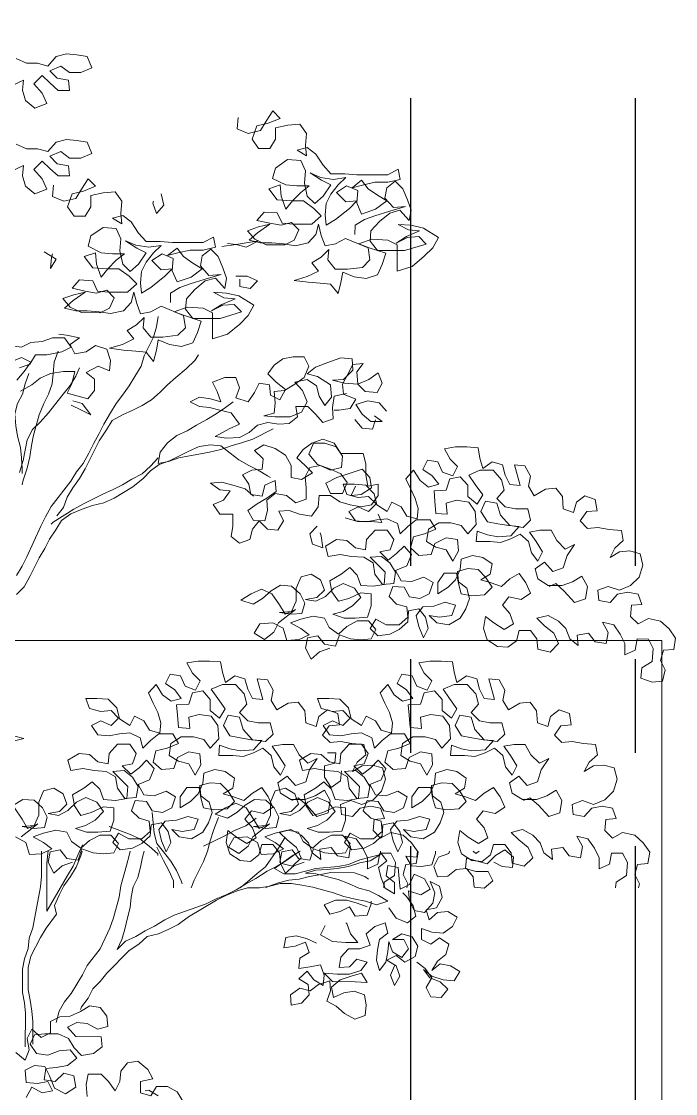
# Model space of a CAD drawing. Header units: metres. Extents: x -58 to 722, y -1100 to 345.
# Drawn here: x 24.459 to 25.333, y 119.933 to 121.366 of the extents above; entities that cross this region are included whole.
import ezdxf

# ---------------------------------------------------------------- set-up
doc = ezdxf.new("R2010")
doc.units = ezdxf.units.M
doc.header["$MEASUREMENT"] = 0
doc.linetypes.add('CENTER2', pattern=[1.125, 0.75, -0.125, 0.125, -0.125])
doc.linetypes.add('CENTERX2', pattern=[4, 2.5, -0.5, 0.5, -0.5])
doc.layers.add('FSR_ARQ_006ARBOLES', color=74, linetype='Continuous', lineweight=0)
doc.layers.add('FSR_ARQ_013VENTANAS', color=4, linetype='Continuous', lineweight=5)
doc.layers.add('FSR_ARQ_016EJES', color=135, linetype='CENTER2')

msp = doc.modelspace()

# ---------------------------------------------------------------- linework, layer by layer
at = {"layer": 'FSR_ARQ_006ARBOLES'}
for points in [[(24.4521, 121.3168), (24.4659, 121.3106), (24.4809, 121.3106), (24.4947, 121.3068), (24.5059, 121.3193), (24.5197, 121.323), (24.5335, 121.3218), (24.5472, 121.3193), (24.5535, 121.3042), (24.5385, 121.298), (24.5234, 121.298), (24.5122, 121.3068), (24.4972, 121.3005), (24.5072, 121.2905), (24.5222, 121.288), (24.5234, 121.2742), (24.5084, 121.2742), (24.4971, 121.2843), (24.4871, 121.2943), (24.4759, 121.283), (24.4871, 121.2705), (24.4934, 121.2567), (24.4771, 121.2505), (24.4646, 121.2605), (24.4609, 121.2743), (24.4621, 121.288), (24.4358, 121.2756)], [(24.7488, 121.238), (24.7475, 121.223), (24.7625, 121.2167), (24.7788, 121.2204), (24.7863, 121.2329), (24.7951, 121.2467), (24.8051, 121.2367), (24.7888, 121.2304), (24.7738, 121.2267), (24.7675, 121.2092), (24.7763, 121.1967), (24.7913, 121.1967), (24.7988, 121.2092), (24.7988, 121.2242), (24.8151, 121.2279), (24.8314, 121.2291), (24.8401, 121.2166), (24.8388, 121.2004), (24.8401, 121.1866), (24.8276, 121.1941), (24.8413, 121.1979), (24.8526, 121.1891), (24.8626, 121.1741), (24.8726, 121.1628), (24.8914, 121.1628), (24.9076, 121.1615), (24.9489, 121.1615), (24.9627, 121.169), (24.9652, 121.1552), (24.9489, 121.1515), (24.9314, 121.1515), (24.9151, 121.1477), (24.9014, 121.144), (24.9139, 121.154), (24.9226, 121.1427), (24.9351, 121.134), (24.9476, 121.1264), (24.9326, 121.1152), (24.9138, 121.1089), (24.9076, 121.124), (24.9089, 121.1402), (24.8938, 121.1465), (24.8801, 121.1378), (24.8926, 121.1252), (24.9076, 121.1265), (24.8976, 121.1165), (24.8788, 121.1015), (24.8663, 121.094), (24.865, 121.1077), (24.8663, 121.1228), (24.8726, 121.1353), (24.8826, 121.1478), (24.8926, 121.1578), (24.8763, 121.1553), (24.8588, 121.1578), (24.8451, 121.1641), (24.8601, 121.154), (24.8726, 121.1478), (24.8626, 121.1328), (24.8513, 121.1228), (24.8413, 121.1328), (24.8375, 121.1503), (24.8388, 121.1666), (24.8326, 121.1803), (24.815, 121.1816), (24.7988, 121.1704), (24.795, 121.1566), (24.8125, 121.1478), (24.8275, 121.1466), (24.8438, 121.1466), (24.8325, 121.1378), (24.8213, 121.1266), (24.8125, 121.1153), (24.8062, 121.1328), (24.805, 121.1478), (24.79, 121.1428), (24.8012, 121.1278), (24.82, 121.1266), (24.8363, 121.1265), (24.85, 121.1165), (24.86, 121.1065), (24.8475, 121.0952), (24.8225, 121.0953), (24.8075, 121.0965), (24.8012, 121.1103), (24.7837, 121.1116), (24.7737, 121.1003), (24.7912, 121.0965), (24.8062, 121.094), (24.82, 121.0978), (24.83, 121.0878), (24.8237, 121.074), (24.8112, 121.0677), (24.7862, 121.0678), (24.7712, 121.0753), (24.7612, 121.0866), (24.7762, 121.0916), (24.7912, 121.0953), (24.7749, 121.084), (24.7636, 121.074), (24.7787, 121.0703), (24.7937, 121.0703), (24.8099, 121.069), (24.825, 121.0665), (24.8425, 121.0702), (24.8525, 121.0815), (24.8563, 121.0952), (24.86, 121.0802), (24.865, 121.0664), (24.8788, 121.0689), (24.8925, 121.0764), (24.9226, 121.0639), (24.925, 121.0476), (24.915, 121.0376), (24.895, 121.0351), (24.8787, 121.0352), (24.8687, 121.0477), (24.87, 121.0614), (24.86, 121.0514), (24.8475, 121.0439), (24.8562, 121.0327), (24.8412, 121.0252), (24.8237, 121.0202), (24.8424, 121.0177), (24.8587, 121.0164), (24.8725, 121.0151), (24.8825, 121.0026), (24.8862, 121.0176), (24.8887, 121.0314), (24.9037, 121.0251), (24.92, 121.0226), (24.935, 121.0276), (24.9413, 121.0414), (24.9463, 121.0564), (24.9238, 121.0639), (24.91, 121.0689), (24.9276, 121.0751), (24.9488, 121.0739), (24.9613, 121.0676), (24.9613, 121.0326), (24.9813, 121.0388), (24.9976, 121.0526), (25.0089, 121.0638), (25.0164, 121.0776), (24.9964, 121.0901), (24.9801, 121.0939), (24.9626, 121.0951), (24.9764, 121.0876), (24.9914, 121.0864), (24.9739, 121.0789), (24.9601, 121.0701), (24.9751, 121.0776), (24.9901, 121.0788), (25.0001, 121.0688), (24.9713, 121.0601), (24.9351, 121.0601), (24.9251, 121.0726), (24.9263, 121.0864), (24.9376, 121.0989), (24.9514, 121.1102), (24.9651, 121.1139), (24.9776, 121.1001), (24.9802, 121.1139), (24.9752, 121.1277), (24.9689, 121.1427), (24.9589, 121.1527), (24.9477, 121.144), (24.9451, 121.1302), (24.9564, 121.1177), (24.9727, 121.1189), (24.9514, 121.1127), (24.9313, 121.1064), (24.9176, 121.1014), (24.9051, 121.0939), (24.905, 121.0814)], [(24.4521, 121.2024), (24.4659, 121.1961), (24.4809, 121.1961), (24.4947, 121.1923), (24.5059, 121.2048), (24.5197, 121.2086), (24.5335, 121.2073), (24.5472, 121.2048), (24.5535, 121.1898), (24.5385, 121.1835), (24.5234, 121.1835), (24.5122, 121.1923), (24.4972, 121.1861), (24.5072, 121.176), (24.5222, 121.1735), (24.5234, 121.1598), (24.5084, 121.1598), (24.4971, 121.1698), (24.4871, 121.1798), (24.4759, 121.1686), (24.4871, 121.156), (24.4934, 121.1423), (24.4771, 121.136), (24.4646, 121.146), (24.4609, 121.1598), (24.4621, 121.1736), (24.4358, 121.1611)], [(24.5021, 121.1473), (24.5009, 121.1322), (24.5159, 121.126), (24.5321, 121.1297), (24.5397, 121.1422), (24.5484, 121.156), (24.5584, 121.146), (24.5422, 121.1397), (24.5271, 121.136), (24.5209, 121.1185), (24.5296, 121.1059), (24.5446, 121.1059), (24.5522, 121.1184), (24.5522, 121.1335), (24.5684, 121.1372), (24.5847, 121.1384), (24.5935, 121.1259), (24.5922, 121.1096), (24.5934, 121.0959), (24.5809, 121.1034), (24.5947, 121.1071), (24.6059, 121.0984), (24.6159, 121.0833), (24.6259, 121.0721), (24.6447, 121.0721), (24.661, 121.0708), (24.7023, 121.0708), (24.716, 121.0782), (24.7185, 121.0645), (24.7023, 121.0607), (24.6847, 121.0608), (24.6685, 121.057), (24.6547, 121.0533), (24.6672, 121.0633), (24.676, 121.052), (24.6885, 121.0432), (24.701, 121.0357), (24.686, 121.0245), (24.6672, 121.0182), (24.6609, 121.0332), (24.6622, 121.0495), (24.6472, 121.0558), (24.6334, 121.047), (24.6459, 121.0345), (24.6609, 121.0358), (24.6509, 121.0258), (24.6321, 121.0108), (24.6196, 121.0033), (24.6184, 121.017), (24.6197, 121.032), (24.6259, 121.0445), (24.6359, 121.057), (24.646, 121.067), (24.6297, 121.0646), (24.6122, 121.0671), (24.5984, 121.0733), (24.6134, 121.0633), (24.6259, 121.0571), (24.6159, 121.0421), (24.6046, 121.0321), (24.5946, 121.0421), (24.5909, 121.0596), (24.5922, 121.0759), (24.5859, 121.0896), (24.5684, 121.0909), (24.5521, 121.0796), (24.5484, 121.0659), (24.5659, 121.0571), (24.5809, 121.0558), (24.5971, 121.0558), (24.5859, 121.0471), (24.5746, 121.0358), (24.5658, 121.0246), (24.5596, 121.0421), (24.5584, 121.0571), (24.5433, 121.0521), (24.5546, 121.0371), (24.5734, 121.0358), (24.5896, 121.0358), (24.6034, 121.0258), (24.6134, 121.0158), (24.6009, 121.0045), (24.5758, 121.0045), (24.5608, 121.0058), (24.5546, 121.0196), (24.5371, 121.0209), (24.527, 121.0096), (24.5445, 121.0058), (24.5596, 121.0033), (24.5733, 121.0071), (24.5833, 120.997), (24.5771, 120.9833), (24.5645, 120.977), (24.5395, 120.9771), (24.5245, 120.9846), (24.5145, 120.9958), (24.5295, 121.0008), (24.5445, 121.0046), (24.5283, 120.9933), (24.517, 120.9833), (24.532, 120.9796), (24.547, 120.9795), (24.5633, 120.9783), (24.5783, 120.9758), (24.5958, 120.9795), (24.6058, 120.9908), (24.6096, 121.0045), (24.6134, 120.9895), (24.6183, 120.9757), (24.6321, 120.9782), (24.6459, 120.9857), (24.6759, 120.9732), (24.6784, 120.9569), (24.6684, 120.9469), (24.6484, 120.9444), (24.6321, 120.9444), (24.6221, 120.957), (24.6233, 120.9707), (24.6133, 120.9607), (24.6008, 120.9532), (24.6096, 120.942), (24.5945, 120.9345), (24.577, 120.9295), (24.5958, 120.9269), (24.612, 120.9257), (24.6258, 120.9244), (24.6358, 120.9119), (24.6396, 120.9269), (24.6421, 120.9407), (24.6571, 120.9344), (24.6734, 120.9319), (24.6884, 120.9369), (24.6947, 120.9506), (24.6997, 120.9656), (24.6772, 120.9732), (24.6634, 120.9782), (24.6809, 120.9844), (24.7022, 120.9832), (24.7147, 120.9769), (24.7147, 120.9419), (24.7347, 120.9481), (24.751, 120.9618), (24.7622, 120.9731), (24.7698, 120.9869), (24.7498, 120.9994), (24.7335, 121.0032), (24.716, 121.0044), (24.7297, 120.9969), (24.7447, 120.9956), (24.7272, 120.9881), (24.7135, 120.9794), (24.7285, 120.9869), (24.7435, 120.9881), (24.7535, 120.9781), (24.7247, 120.9694), (24.6884, 120.9694), (24.6784, 120.9819), (24.6797, 120.9957), (24.691, 121.0082), (24.7047, 121.0194), (24.7185, 121.0232), (24.731, 121.0094), (24.7335, 121.0232), (24.7285, 121.0369), (24.7223, 121.052), (24.7123, 121.062), (24.701, 121.0532), (24.6985, 121.0395), (24.7097, 121.0269), (24.726, 121.0282), (24.7047, 121.0219), (24.6847, 121.0157), (24.6709, 121.0107), (24.6584, 121.0032), (24.6584, 120.9907)], [(24.646, 121.1359), (24.6498, 121.1209), (24.6397, 121.1096), (24.6348, 121.1234), (24.636, 121.1259)], [(24.7273, 121.0657), (24.7461, 121.0682), (24.7761, 121.0732), (24.7598, 121.0644), (24.7461, 121.0682), (24.7348, 121.0695)], [(24.4895, 121.0584), (24.5058, 121.0484), (24.4983, 121.0359), (24.4995, 121.0509), (24.5008, 121.0559)], [(24.746, 121.0257), (24.761, 121.0257), (24.7748, 121.0194), (24.7648, 121.0094), (24.751, 121.0119), (24.751, 121.0219)], [(24.4581, 120.872), (24.4731, 120.8808), (24.4844, 120.8895), (24.4981, 120.8958), (24.5157, 120.8982), (24.5307, 120.8982), (24.5269, 120.882), (24.5206, 120.8695), (24.5482, 120.8619), (24.5569, 120.8732), (24.557, 120.8882), (24.5457, 120.897), (24.562, 120.9057), (24.577, 120.8994), (24.5782, 120.9132), (24.5733, 120.9282), (24.5582, 120.9332), (24.5457, 120.9245), (24.5307, 120.922), (24.5245, 120.9345), (24.537, 120.9433), (24.5195, 120.947), (24.5095, 120.9483)], [(24.4444, 120.9333), (24.4594, 120.9308), (24.4719, 120.9371), (24.4869, 120.9383), (24.5007, 120.9433), (24.517, 120.9433), (24.5257, 120.9308), (24.5132, 120.9245), (24.4932, 120.9208), (24.4782, 120.9208), (24.4706, 120.9083), (24.4569, 120.9033)], [(24.4444, 120.9108), (24.4594, 120.9171), (24.4719, 120.9108), (24.4631, 120.8983), (24.4531, 120.887)], [(24.8935, 120.8691), (24.8773, 120.8654), (24.8748, 120.8504), (24.876, 120.8353), (24.8622, 120.8304), (24.8522, 120.8416), (24.8422, 120.8516), (24.826, 120.8517), (24.8284, 120.8379), (24.8172, 120.8291), (24.8034, 120.8279), (24.7884, 120.8304), (24.7746, 120.8267), (24.7634, 120.8167), (24.7508, 120.8104), (24.7333, 120.8092), (24.7183, 120.8117), (24.7371, 120.8217), (24.7509, 120.828), (24.7396, 120.843), (24.7246, 120.8467), (24.7108, 120.8505), (24.6971, 120.8518), (24.6846, 120.858), (24.6971, 120.8643), (24.7121, 120.8618), (24.7259, 120.858), (24.7209, 120.8718), (24.7146, 120.8843), (24.7309, 120.8905), (24.7459, 120.8905), (24.7509, 120.8768), (24.7459, 120.863), (24.7621, 120.858), (24.7709, 120.8705), (24.7772, 120.883), (24.7909, 120.8805), (24.7922, 120.8667), (24.8047, 120.8604), (24.8122, 120.8742), (24.7997, 120.8842), (24.7885, 120.8955), (24.7972, 120.9067), (24.8085, 120.9155), (24.8223, 120.918), (24.8373, 120.918), (24.8435, 120.9054), (24.8372, 120.8904), (24.8247, 120.8817), (24.811, 120.8729), (24.7972, 120.8717), (24.7984, 120.8567), (24.7972, 120.8429), (24.7834, 120.8392), (24.7984, 120.8379), (24.8184, 120.8379), (24.8335, 120.8441), (24.841, 120.8579), (24.8347, 120.8729), (24.8247, 120.8842), (24.841, 120.8879), (24.8535, 120.8792), (24.8572, 120.8654), (24.8647, 120.8529), (24.8735, 120.8641), (24.8723, 120.8804), (24.8548, 120.8917), (24.841, 120.8954), (24.8523, 120.9042), (24.8723, 120.9117), (24.8861, 120.9167), (24.9011, 120.9154), (24.9023, 120.9004), (24.8898, 120.8879), (24.8748, 120.8867), (24.891, 120.8829), (24.9086, 120.8816), (24.9236, 120.8879), (24.9361, 120.8966), (24.9411, 120.8828), (24.9348, 120.8703), (24.9186, 120.8716), (24.9086, 120.8816), (24.9073, 120.8979), (24.9161, 120.9091), (24.9023, 120.9079), (24.8948, 120.8941), (24.8885, 120.8816), (24.8898, 120.8679), (24.906, 120.8616), (24.8985, 120.8491), (24.8835, 120.8466), (24.8773, 120.8466)], [(24.5256, 120.8532), (24.5394, 120.8469), (24.5519, 120.8406), (24.5407, 120.8557), (24.5281, 120.8594)], [(24.9473, 120.8453), (24.9373, 120.8566), (24.9223, 120.8591), (24.906, 120.8541), (24.9148, 120.8416), (24.926, 120.8315), (24.9411, 120.8315), (24.9311, 120.839)], [(24.9048, 120.8341), (24.9148, 120.8228), (24.9285, 120.8215), (24.9323, 120.834)], [(24.7695, 120.7316), (24.7583, 120.7416), (24.742, 120.7466), (24.727, 120.7504), (24.712, 120.7492), (24.7245, 120.7404), (24.7383, 120.7391), (24.7295, 120.7266), (24.7157, 120.7204), (24.7245, 120.7079), (24.742, 120.7078), (24.742, 120.6916), (24.7395, 120.6778), (24.7507, 120.669), (24.7645, 120.674), (24.7682, 120.6878), (24.777, 120.699), (24.7883, 120.6878), (24.802, 120.6865), (24.8095, 120.699), (24.8033, 120.7115), (24.8171, 120.7128), (24.8308, 120.7078), (24.8471, 120.7052), (24.8559, 120.7177), (24.8571, 120.7328), (24.8721, 120.7327), (24.8846, 120.724), (24.8984, 120.7202), (24.9134, 120.7177), (24.9272, 120.7202), (24.936, 120.7327), (24.936, 120.7477), (24.9222, 120.7452), (24.9197, 120.7602), (24.9197, 120.7752), (24.916, 120.789), (24.886, 120.789), (24.8772, 120.8028), (24.8622, 120.8078), (24.8472, 120.8028), (24.8359, 120.7941), (24.8271, 120.7828), (24.8384, 120.7728), (24.8484, 120.7628), (24.8334, 120.7541), (24.8196, 120.7566), (24.8196, 120.7728), (24.8121, 120.7866), (24.7984, 120.7954), (24.7834, 120.8004), (24.7708, 120.7929), (24.7821, 120.7816), (24.7808, 120.7679), (24.7671, 120.7666), (24.7545, 120.7604), (24.7633, 120.7479), (24.7658, 120.7341), (24.7808, 120.7316), (24.7846, 120.7466), (24.7983, 120.7528), (24.7996, 120.7378), (24.787, 120.7291), (24.7745, 120.7216), (24.762, 120.7128), (24.7695, 120.6991), (24.7845, 120.699), (24.7883, 120.7128), (24.787, 120.7266), (24.7983, 120.7353), (24.8133, 120.7328), (24.8258, 120.7228), (24.8396, 120.7278), (24.8396, 120.7428), (24.8384, 120.7578), (24.8446, 120.7703), (24.8584, 120.7728), (24.8722, 120.7665), (24.8872, 120.7703), (24.8885, 120.7853), (24.8797, 120.7978), (24.8647, 120.8028), (24.8497, 120.8028), (24.8434, 120.7878), (24.8547, 120.7741), (24.8722, 120.7678), (24.8859, 120.7615), (24.8947, 120.7502), (24.8884, 120.7352), (24.8721, 120.7352), (24.8659, 120.749), (24.8809, 120.7565), (24.8984, 120.7627), (24.9147, 120.7677), (24.9247, 120.7565), (24.9272, 120.7427), (24.9134, 120.734), (24.8997, 120.7327), (24.9059, 120.7452)], [(24.8716, 120.5287), (24.8578, 120.5237), (24.8465, 120.5137), (24.839, 120.5287), (24.8415, 120.5425), (24.8553, 120.545), (24.8641, 120.5337), (24.8791, 120.5312), (24.8841, 120.5462), (24.8991, 120.5412), (24.9129, 120.5399), (24.9266, 120.5412), (24.9329, 120.5537), (24.9229, 120.565), (24.9079, 120.565), (24.8941, 120.5575), (24.8828, 120.5475), (24.8703, 120.5562), (24.8641, 120.5688), (24.8491, 120.5713), (24.8328, 120.5675), (24.819, 120.5626), (24.8328, 120.555), (24.844, 120.5463), (24.8303, 120.54), (24.814, 120.5388), (24.809, 120.5551), (24.7953, 120.5626), (24.7777, 120.5613), (24.7702, 120.5488), (24.784, 120.5401), (24.7965, 120.5501), (24.8028, 120.5626), (24.8253, 120.5801), (24.8115, 120.5738), (24.804, 120.5863), (24.794, 120.6014), (24.7803, 120.6076), (24.7665, 120.6014), (24.7527, 120.5926), (24.769, 120.5876), (24.7815, 120.5951), (24.7928, 120.6051), (24.8053, 120.6126), (24.8203, 120.6114), (24.8316, 120.6013), (24.8378, 120.5888), (24.8341, 120.5751), (24.8203, 120.5738), (24.804, 120.5763), (24.8203, 120.5776), (24.8266, 120.5913), (24.8266, 120.6088), (24.8329, 120.6239), (24.8466, 120.6276), (24.8591, 120.6201), (24.8641, 120.6063), (24.8541, 120.5963), (24.8391, 120.5938), (24.8528, 120.5913), (24.8654, 120.5975), (24.8766, 120.6088), (24.8892, 120.615), (24.9042, 120.6088), (24.9129, 120.5963), (24.9016, 120.585), (24.8891, 120.5775), (24.8754, 120.5738), (24.8904, 120.5687), (24.9054, 120.5687), (24.9216, 120.57), (24.9267, 120.585), (24.9267, 120.6012), (24.9129, 120.6025), (24.8966, 120.595), (24.8829, 120.5913), (24.8741, 120.6038), (24.8716, 120.6188), (24.8867, 120.6276), (24.8979, 120.6363), (24.9079, 120.6263), (24.9129, 120.6125), (24.9292, 120.6113), (24.9442, 120.6137), (24.9455, 120.63), (24.9255, 120.65), (24.9405, 120.6513), (24.9517, 120.6425), (24.9592, 120.63), (24.9567, 120.615), (24.9417, 120.6137), (24.9317, 120.6275), (24.9292, 120.6425), (24.9167, 120.6501), (24.9005, 120.6513), (24.8854, 120.6538), (24.8692, 120.6513), (24.8654, 120.6651), (24.8805, 120.6739), (24.8942, 120.6726), (24.9055, 120.6626), (24.9192, 120.6601), (24.9205, 120.6738), (24.9318, 120.6863), (24.948, 120.6863), (24.9568, 120.6738), (24.9518, 120.66), (24.938, 120.6575), (24.9492, 120.6463), (24.9605, 120.655), (24.9705, 120.665), (24.9805, 120.6537), (24.9743, 120.6387), (24.9592, 120.6325), (24.9667, 120.6187), (24.9805, 120.6175), (24.9968, 120.6237), (25.0093, 120.6162), (25.0043, 120.6012), (24.9917, 120.5949), (24.978, 120.5974), (24.9705, 120.61), (24.9555, 120.6112), (24.9505, 120.5975), (24.9605, 120.5874), (24.9742, 120.5837), (24.9755, 120.5699), (24.9642, 120.5599), (24.9467, 120.5599), (24.9329, 120.5675), (24.9254, 120.5549), (24.9354, 120.5449), (24.9517, 120.5474), (24.9642, 120.5537), (24.9755, 120.5637), (24.9767, 120.5787), (24.9905, 120.5812), (24.9992, 120.5699), (25.003, 120.5549), (24.9967, 120.5424), (24.9905, 120.5574), (24.9867, 120.5724), (24.9955, 120.5837), (25.0105, 120.5849), (25.0255, 120.5899), (25.0393, 120.5861), (25.0343, 120.5724), (25.018, 120.5699), (25.0042, 120.5724), (25.0142, 120.5624), (25.0305, 120.5599), (25.0455, 120.5686), (25.053, 120.5811), (25.0581, 120.5949), (25.0543, 120.6086), (25.0431, 120.6174), (25.0418, 120.6312), (25.0556, 120.6349), (25.0694, 120.6336), (25.0794, 120.6236), (25.0881, 120.6099), (25.0781, 120.5999), (25.0606, 120.5986), (25.0468, 120.6011), (25.0431, 120.6149), (25.0406, 120.6287), (25.0243, 120.6287), (25.0155, 120.6162), (25.0155, 120.6012), (25.0293, 120.6099), (25.0393, 120.6199), (25.0456, 120.6337), (25.0469, 120.6474), (25.0619, 120.6524), (25.0756, 120.6499), (25.0881, 120.6411), (25.0856, 120.6274), (25.0731, 120.6199), (25.0869, 120.6161), (25.1006, 120.6111), (25.1119, 120.6211), (25.1244, 120.6286), (25.1332, 120.6161), (25.1394, 120.6023), (25.1269, 120.5936), (25.1106, 120.5973), (25.1019, 120.5861), (25.1119, 120.5748), (25.1168, 120.561), (25.1043, 120.5535), (25.0906, 120.5623), (25.0793, 120.5711), (25.0768, 120.5548), (25.0818, 120.5398), (25.0955, 120.531), (25.1093, 120.5298), (25.1206, 120.5385), (25.1243, 120.5523), (25.1394, 120.5522), (25.1481, 120.541), (25.1493, 120.5272), (25.1656, 120.5234), (25.1769, 120.5347), (25.1706, 120.5485), (25.1581, 120.5585), (25.1481, 120.5685), (25.1632, 120.5722), (25.1769, 120.5647), (25.1869, 120.5547), (25.1919, 120.5409), (25.2032, 120.5322), (25.2019, 120.5459), (25.2169, 120.5484), (25.2257, 120.5372), (25.2407, 120.5346), (25.2432, 120.5496), (25.2357, 120.5634), (25.2507, 120.5597), (25.2595, 120.5471), (25.2657, 120.5346), (25.2657, 120.5196), (25.2795, 120.5258), (25.282, 120.5409), (25.297, 120.5408), (25.3033, 120.5283), (25.302, 120.5108), (25.2882, 120.5021), (25.287, 120.4883), (25.302, 120.4833), (25.3157, 120.4845), (25.3195, 120.4995), (25.3133, 120.512), (25.317, 120.5258), (25.3308, 120.527), (25.3333, 120.5421), (25.3246, 120.5546), (25.3133, 120.5646), (25.297, 120.5684), (25.2833, 120.5609), (25.2733, 120.5709), (25.2745, 120.5859), (25.2883, 120.5871), (25.2833, 120.6009), (25.2695, 120.6034), (25.2558, 120.6009), (25.2458, 120.5897), (25.2307, 120.5922), (25.2295, 120.606), (25.2433, 120.611), (25.2583, 120.6059), (25.2733, 120.6122), (25.2846, 120.6234), (25.2896, 120.6397), (25.2859, 120.6547), (25.2721, 120.6585), (25.2583, 120.6572), (25.2458, 120.6498), (25.2521, 120.6623), (25.2634, 120.6723), (25.2609, 120.686), (25.2446, 120.6873), (25.2296, 120.6898), (25.2158, 120.6886), (25.2058, 120.6986), (25.2146, 120.7111), (25.2284, 120.7123), (25.2259, 120.7274), (25.2121, 120.7324), (25.2008, 120.7236), (25.1971, 120.7099), (25.1833, 120.7149), (25.1821, 120.7311), (25.1733, 120.7424), (25.1596, 120.7412), (25.1445, 120.7324), (25.137, 120.745), (25.1396, 120.7587), (25.1321, 120.7725), (25.1183, 120.7737), (25.1258, 120.7462), (25.112, 120.7475), (25.1058, 120.76), (25.102, 120.7738), (25.0883, 120.7775), (25.0757, 120.7688), (25.072, 120.7825), (25.0695, 120.7963), (25.0545, 120.7976), (25.0395, 120.7976), (25.0245, 120.7951), (25.032, 120.7813), (25.042, 120.7713), (25.0357, 120.7588), (25.0219, 120.7638), (25.0157, 120.7776), (25.0019, 120.7801), (24.9957, 120.7676), (25.0082, 120.7588), (25.0169, 120.7476), (25.0031, 120.7438), (24.9919, 120.7526), (24.9831, 120.7664), (24.9731, 120.7551), (24.9794, 120.7413), (24.9856, 120.7288), (24.9894, 120.7151), (24.9881, 120.7013), (24.9743, 120.7051), (24.9668, 120.7176), (24.9543, 120.7238), (24.9481, 120.7113), (24.9343, 120.7201), (24.9306, 120.7351), (24.9193, 120.7464), (24.9043, 120.7477), (24.8893, 120.7477), (24.8943, 120.7339), (24.9093, 120.7301), (24.923, 120.7314), (24.9331, 120.7214), (24.923, 120.7114), (24.9093, 120.7176), (24.8968, 120.7114), (24.9055, 120.6989), (24.9205, 120.6976), (24.9343, 120.7001), (24.948, 120.7013), (24.9618, 120.6951), (24.9655, 120.6813), (24.9756, 120.6913), (24.9868, 120.7), (25.0056, 120.7), (25.0131, 120.6875), (24.9981, 120.6813), (24.9831, 120.6775), (24.9793, 120.6625), (24.9905, 120.6525), (25.0068, 120.6537), (25.0118, 120.6687), (25.0269, 120.6762), (25.0419, 120.6737), (25.0431, 120.6587), (25.0356, 120.6449), (25.0268, 120.66), (25.0131, 120.6637), (25.0006, 120.6712), (25.0031, 120.6875), (25.0169, 120.6963), (25.0331, 120.6962), (25.0469, 120.6925), (25.0556, 120.6812), (25.0669, 120.6937), (25.0657, 120.7112), (25.0569, 120.7238), (25.0407, 120.7263), (25.0269, 120.7225), (25.0281, 120.7075), (25.0131, 120.7088), (25.0119, 120.725), (25.0106, 120.7388), (25.0269, 120.74), (25.0319, 120.7551), (25.0457, 120.7575), (25.0557, 120.7463), (25.0557, 120.7313), (25.0682, 120.7212), (25.0757, 120.7337), (25.0657, 120.7475), (25.057, 120.76), (25.072, 120.7663), (25.0895, 120.7663), (25.1008, 120.7537), (25.1045, 120.74), (25.0945, 120.7287), (25.1057, 120.7175), (25.1195, 120.7149), (25.1358, 120.7149), (25.1395, 120.6999), (25.1295, 120.6899), (25.112, 120.6924), (25.0995, 120.7062), (25.0945, 120.7225), (25.0795, 120.725), (25.0732, 120.7112), (25.0819, 120.6975), (25.0957, 120.6949), (25.1107, 120.6924), (25.1245, 120.6912), (25.1132, 120.6787), (25.0957, 120.6774), (25.0819, 120.6799), (25.0682, 120.685), (25.0669, 120.6712), (25.0857, 120.6712), (25.0994, 120.6699), (25.1132, 120.6749), (25.1257, 120.6811), (25.137, 120.6711), (25.1407, 120.6561), (25.1495, 120.6448), (25.1557, 120.6573), (25.147, 120.6711), (25.1382, 120.6836), (25.152, 120.6861), (25.167, 120.6861), (25.1745, 120.6723), (25.1858, 120.6611), (25.1983, 120.6673), (25.1883, 120.6523), (25.1832, 120.636), (25.1695, 120.6311), (25.1582, 120.6436), (25.1457, 120.6348), (25.1494, 120.6211), (25.1632, 120.6123), (25.182, 120.6123), (25.1957, 120.6173), (25.2082, 120.6248), (25.2157, 120.611), (25.2132, 120.5947), (25.1982, 120.5897), (25.1845, 120.6048), (25.1732, 120.6148), (25.1644, 120.611)], [(24.8921, 120.7027), (24.9084, 120.6977), (24.9272, 120.6977), (24.9409, 120.6964), (24.9359, 120.7077)], [(24.8546, 120.6915), (24.8446, 120.6815), (24.8483, 120.6677), (24.8621, 120.6627), (24.8596, 120.6789), (24.8583, 120.6827)], [(24.9742, 120.2083), (24.9755, 120.2134), (24.9693, 120.2259), (24.973, 120.2396), (24.9868, 120.2409), (24.9893, 120.2559), (24.9806, 120.2684), (24.9693, 120.2784), (24.9531, 120.2822), (24.9393, 120.2747), (24.9293, 120.2847), (24.9306, 120.2997), (24.9443, 120.301), (24.9393, 120.3147), (24.9256, 120.3173), (24.9118, 120.3148), (24.9018, 120.3035), (24.8868, 120.306), (24.8855, 120.3198), (24.8993, 120.3248), (24.9143, 120.3198), (24.9293, 120.326), (24.9406, 120.3373), (24.9456, 120.3535), (24.9419, 120.3685), (24.9281, 120.3723), (24.9144, 120.3711), (24.9018, 120.3636), (24.9081, 120.3761), (24.9194, 120.3861), (24.9169, 120.3999), (24.9006, 120.4011), (24.8856, 120.4036), (24.8718, 120.4024), (24.8618, 120.4124), (24.8706, 120.4249), (24.8844, 120.4262), (24.8819, 120.4412), (24.8681, 120.4462), (24.8569, 120.4374), (24.8531, 120.4237), (24.8393, 120.4287), (24.8381, 120.445), (24.8293, 120.4562), (24.8156, 120.455), (24.8006, 120.4463), (24.7931, 120.4588), (24.7956, 120.4725), (24.7881, 120.4863), (24.7743, 120.4876), (24.7818, 120.46), (24.768, 120.4613), (24.7618, 120.4738), (24.758, 120.4876), (24.7443, 120.4914), (24.7318, 120.4826), (24.728, 120.4964), (24.7255, 120.5101), (24.7105, 120.5114), (24.6955, 120.5114), (24.6805, 120.5089), (24.688, 120.4952), (24.698, 120.4851), (24.6917, 120.4726), (24.678, 120.4777), (24.6717, 120.4914), (24.6579, 120.4939), (24.6517, 120.4814), (24.6642, 120.4727), (24.6729, 120.4614), (24.6592, 120.4576), (24.6479, 120.4664), (24.6392, 120.4802), (24.6291, 120.4689), (24.6354, 120.4552), (24.6416, 120.4426), (24.6454, 120.4289), (24.6441, 120.4151), (24.6304, 120.4189), (24.6229, 120.4314), (24.6103, 120.4377), (24.6041, 120.4252), (24.5903, 120.4339), (24.5866, 120.449), (24.5753, 120.4602), (24.5603, 120.4615), (24.5453, 120.4615), (24.5503, 120.4477), (24.5653, 120.444), (24.5791, 120.4452), (24.5891, 120.4352), (24.5791, 120.4252), (24.5653, 120.4315), (24.5528, 120.4252), (24.5615, 120.4127), (24.5765, 120.4114), (24.5903, 120.4139), (24.6041, 120.4152), (24.6178, 120.4089), (24.6216, 120.3951), (24.6316, 120.4051), (24.6429, 120.4139), (24.6616, 120.4139), (24.6691, 120.4013), (24.6541, 120.3951), (24.6391, 120.3913), (24.6353, 120.3763), (24.6466, 120.3663), (24.6628, 120.3676), (24.6679, 120.3826), (24.6829, 120.3901), (24.6979, 120.3875), (24.6991, 120.3725), (24.6916, 120.3588), (24.6829, 120.3738), (24.6691, 120.3776), (24.6566, 120.3851), (24.6591, 120.4013), (24.6729, 120.4101), (24.6892, 120.4101), (24.7029, 120.4063), (24.7117, 120.395), (24.7229, 120.4075), (24.7217, 120.4251), (24.713, 120.4376), (24.6967, 120.4401), (24.6829, 120.4364), (24.6842, 120.4213), (24.6691, 120.4226), (24.6679, 120.4389), (24.6667, 120.4526), (24.6829, 120.4539), (24.688, 120.4689), (24.7017, 120.4714), (24.7117, 120.4601), (24.7117, 120.4451), (24.7242, 120.4351), (24.7317, 120.4476), (24.7217, 120.4613), (24.713, 120.4739), (24.728, 120.4801), (24.7455, 120.4801), (24.7568, 120.4676), (24.7605, 120.4538), (24.7505, 120.4425), (24.7618, 120.4313), (24.7755, 120.4288), (24.7918, 120.4287), (24.7955, 120.4137), (24.7855, 120.4037), (24.768, 120.4062), (24.7555, 120.42), (24.7505, 120.4363), (24.7355, 120.4388), (24.7292, 120.4251), (24.738, 120.4113), (24.7517, 120.4088), (24.7667, 120.4062), (24.7805, 120.405), (24.7692, 120.3925), (24.7517, 120.3912), (24.7379, 120.3938), (24.7242, 120.3988), (24.7229, 120.385), (24.7417, 120.385), (24.7555, 120.3837), (24.7692, 120.3887), (24.7817, 120.395), (24.793, 120.385), (24.7967, 120.3699), (24.8055, 120.3587), (24.8117, 120.3712), (24.803, 120.3849), (24.7943, 120.3975), (24.808, 120.4), (24.823, 120.3999), (24.8305, 120.3862), (24.8418, 120.3749), (24.8543, 120.3811), (24.8443, 120.3661), (24.8393, 120.3499), (24.8255, 120.3449), (24.8142, 120.3574), (24.8017, 120.3487), (24.8055, 120.3349), (24.8192, 120.3261), (24.838, 120.3261), (24.8518, 120.3311), (24.8643, 120.3386), (24.8718, 120.3248), (24.8693, 120.3086), (24.8542, 120.3036), (24.8405, 120.3186), (24.8292, 120.3286), (24.8205, 120.3249)], [(25.2838, 120.2083), (25.2851, 120.2134), (25.2789, 120.2259), (25.2826, 120.2396), (25.2964, 120.2409), (25.2989, 120.2559), (25.2902, 120.2684), (25.2789, 120.2784), (25.2626, 120.2822), (25.2489, 120.2747), (25.2389, 120.2847), (25.2401, 120.2997), (25.2539, 120.301), (25.2489, 120.3147), (25.2351, 120.3173), (25.2214, 120.3148), (25.2114, 120.3035), (25.1963, 120.306), (25.1951, 120.3198), (25.2089, 120.3248), (25.2239, 120.3198), (25.2389, 120.326), (25.2502, 120.3373), (25.2552, 120.3535), (25.2515, 120.3685), (25.2377, 120.3723), (25.2239, 120.3711), (25.2114, 120.3636), (25.2177, 120.3761), (25.229, 120.3861), (25.2265, 120.3999), (25.2102, 120.4011), (25.1952, 120.4036), (25.1814, 120.4024), (25.1714, 120.4124), (25.1802, 120.4249), (25.194, 120.4262), (25.1915, 120.4412), (25.1777, 120.4462), (25.1664, 120.4374), (25.1627, 120.4237), (25.1489, 120.4287), (25.1477, 120.445), (25.1389, 120.4562), (25.1252, 120.455), (25.1101, 120.4463), (25.1026, 120.4588), (25.1052, 120.4725), (25.0977, 120.4863), (25.0839, 120.4876), (25.0914, 120.46), (25.0776, 120.4613), (25.0714, 120.4738), (25.0676, 120.4876), (25.0539, 120.4914), (25.0413, 120.4826), (25.0376, 120.4964), (25.0351, 120.5101), (25.0201, 120.5114), (25.0051, 120.5114), (24.9901, 120.5089), (24.9976, 120.4952), (25.0076, 120.4851), (25.0013, 120.4726), (24.9875, 120.4777), (24.9813, 120.4914), (24.9675, 120.4939), (24.9613, 120.4814), (24.9738, 120.4727), (24.9825, 120.4614), (24.9687, 120.4576), (24.9575, 120.4664), (24.9487, 120.4802), (24.9387, 120.4689), (24.945, 120.4552), (24.9512, 120.4426), (24.955, 120.4289), (24.9537, 120.4151), (24.9399, 120.4189), (24.9324, 120.4314), (24.9199, 120.4377), (24.9137, 120.4252), (24.8999, 120.4339), (24.8962, 120.449), (24.8849, 120.4602), (24.8699, 120.4615), (24.8549, 120.4615), (24.8599, 120.4477), (24.8749, 120.444), (24.8887, 120.4452), (24.8987, 120.4352), (24.8886, 120.4252), (24.8749, 120.4315), (24.8624, 120.4252), (24.8711, 120.4127), (24.8861, 120.4114), (24.8999, 120.4139), (24.9136, 120.4152), (24.9274, 120.4089), (24.9311, 120.3951), (24.9412, 120.4051), (24.9524, 120.4139), (24.9712, 120.4139), (24.9787, 120.4013), (24.9637, 120.3951), (24.9487, 120.3913), (24.9449, 120.3763), (24.9561, 120.3663), (24.9724, 120.3676), (24.9774, 120.3826), (24.9925, 120.3901), (25.0075, 120.3875), (25.0087, 120.3725), (25.0012, 120.3588), (24.9924, 120.3738), (24.9787, 120.3776), (24.9662, 120.3851), (24.9687, 120.4013), (24.9825, 120.4101), (24.9987, 120.4101), (25.0125, 120.4063), (25.0212, 120.395), (25.0325, 120.4075), (25.0313, 120.4251), (25.0225, 120.4376), (25.0063, 120.4401), (24.9925, 120.4364), (24.9937, 120.4213), (24.9787, 120.4226), (24.9775, 120.4389), (24.9762, 120.4526), (24.9925, 120.4539), (24.9975, 120.4689), (25.0113, 120.4714), (25.0213, 120.4601), (25.0213, 120.4451), (25.0338, 120.4351), (25.0413, 120.4476), (25.0313, 120.4613), (25.0226, 120.4739), (25.0376, 120.4801), (25.0551, 120.4801), (25.0664, 120.4676), (25.0701, 120.4538), (25.0601, 120.4425), (25.0713, 120.4313), (25.0851, 120.4288), (25.1014, 120.4287), (25.1051, 120.4137), (25.0951, 120.4037), (25.0776, 120.4062), (25.0651, 120.42), (25.0601, 120.4363), (25.0451, 120.4388), (25.0388, 120.4251), (25.0475, 120.4113), (25.0613, 120.4088), (25.0763, 120.4062), (25.0901, 120.405), (25.0788, 120.3925), (25.0613, 120.3912), (25.0475, 120.3938), (25.0338, 120.3988), (25.0325, 120.385), (25.0513, 120.385), (25.065, 120.3837), (25.0788, 120.3887), (25.0913, 120.395), (25.1026, 120.385), (25.1063, 120.3699), (25.1151, 120.3587), (25.1213, 120.3712), (25.1126, 120.3849), (25.1038, 120.3975), (25.1176, 120.4), (25.1326, 120.3999), (25.1401, 120.3862), (25.1514, 120.3749), (25.1639, 120.3811), (25.1539, 120.3661), (25.1488, 120.3499), (25.1351, 120.3449), (25.1238, 120.3574), (25.1113, 120.3487), (25.115, 120.3349), (25.1288, 120.3261), (25.1476, 120.3261), (25.1613, 120.3311), (25.1739, 120.3386), (25.1813, 120.3248), (25.1788, 120.3086), (25.1638, 120.3036), (25.1501, 120.3186), (25.1388, 120.3286), (25.13, 120.3249)], [(24.4489, 120.4115), (24.4627, 120.4078), (24.4426, 120.4028)], [(24.4488, 120.3189), (24.4613, 120.3264), (24.4764, 120.3252), (24.4876, 120.3152), (24.4939, 120.3026), (24.4901, 120.2889), (24.4763, 120.2876), (24.4601, 120.2902), (24.4763, 120.2914), (24.4826, 120.3052), (24.4826, 120.3227), (24.4889, 120.3377), (24.5026, 120.3414), (24.5152, 120.3339), (24.5201, 120.3201), (24.5101, 120.3101), (24.4951, 120.3076), (24.5089, 120.3051), (24.5214, 120.3114), (24.5327, 120.3226), (24.5452, 120.3289), (24.5602, 120.3226), (24.5689, 120.3101), (24.5577, 120.2988), (24.5451, 120.2913), (24.5314, 120.2876), (24.5464, 120.2826), (24.5614, 120.2826), (24.5777, 120.2838), (24.5827, 120.2988), (24.5827, 120.3151), (24.5689, 120.3163), (24.5527, 120.3088), (24.5389, 120.3051), (24.5302, 120.3176), (24.5277, 120.3326), (24.5427, 120.3414), (24.554, 120.3501), (24.564, 120.3401), (24.569, 120.3263), (24.5852, 120.3251), (24.6002, 120.3276), (24.6015, 120.3438), (24.5815, 120.3639), (24.5965, 120.3651), (24.6078, 120.3563), (24.6153, 120.3438), (24.6128, 120.3288), (24.5977, 120.3276), (24.5877, 120.3413), (24.5852, 120.3564), (24.5727, 120.3639), (24.5565, 120.3651), (24.5415, 120.3677), (24.5252, 120.3652), (24.5215, 120.3789), (24.5365, 120.3877), (24.5502, 120.3864), (24.5615, 120.3764), (24.5753, 120.3739), (24.5765, 120.3877), (24.5878, 120.4002), (24.6041, 120.4001), (24.6128, 120.3876), (24.6078, 120.3739), (24.594, 120.3714), (24.6053, 120.3601), (24.6165, 120.3688), (24.6266, 120.3788), (24.6366, 120.3676), (24.6303, 120.3526), (24.6153, 120.3463), (24.6228, 120.3326), (24.6365, 120.3313), (24.6528, 120.3375), (24.6653, 120.33), (24.6603, 120.315), (24.6478, 120.3088), (24.634, 120.3113), (24.6265, 120.3238), (24.6115, 120.3251), (24.6065, 120.3113), (24.6165, 120.3013), (24.6302, 120.2975), (24.6315, 120.2837), (24.6202, 120.2737), (24.6027, 120.2738), (24.5889, 120.2813), (24.5814, 120.2688), (24.5914, 120.2588), (24.6077, 120.2612), (24.6202, 120.2675), (24.6315, 120.2775), (24.6327, 120.2925), (24.6465, 120.295), (24.6553, 120.2837), (24.659, 120.2687), (24.6527, 120.2562), (24.6465, 120.2712), (24.6427, 120.2862), (24.6515, 120.2975), (24.6665, 120.2987), (24.6815, 120.3037), (24.6953, 120.3), (24.6903, 120.2862), (24.674, 120.2837), (24.6603, 120.2862), (24.6703, 120.2762), (24.6865, 120.2737), (24.7016, 120.2824), (24.7091, 120.2949), (24.7141, 120.3087), (24.7103, 120.3225), (24.6991, 120.3312), (24.6979, 120.345), (24.7116, 120.3487), (24.7254, 120.3475), (24.7354, 120.3375), (24.7441, 120.3237), (24.7341, 120.3137), (24.7166, 120.3124), (24.7028, 120.315), (24.6991, 120.3287), (24.6966, 120.3425), (24.6803, 120.3425), (24.6716, 120.33), (24.6715, 120.315), (24.6853, 120.3237), (24.6953, 120.3337), (24.7016, 120.3475), (24.7029, 120.3613), (24.7179, 120.3662), (24.7317, 120.3637), (24.7442, 120.355), (24.7416, 120.3412), (24.7291, 120.3337), (24.7429, 120.3299), (24.7566, 120.3249), (24.7679, 120.3349), (24.7804, 120.3424), (24.7892, 120.3299), (24.7954, 120.3161), (24.7829, 120.3074), (24.7666, 120.3111), (24.7579, 120.2999), (24.7679, 120.2886), (24.7729, 120.2749), (24.7603, 120.2674), (24.7466, 120.2761), (24.7353, 120.2849), (24.7328, 120.2686), (24.7378, 120.2536), (24.7516, 120.2448), (24.7653, 120.2436), (24.7766, 120.2523), (24.7804, 120.2661), (24.7954, 120.2661), (24.8041, 120.2548), (24.8054, 120.241), (24.8216, 120.2373), (24.8329, 120.2485), (24.8267, 120.2623), (24.8142, 120.2723), (24.8042, 120.2823), (24.8192, 120.2861), (24.8329, 120.2786), (24.8429, 120.2685), (24.8479, 120.2548), (24.8592, 120.246), (24.8579, 120.2598), (24.873, 120.2622), (24.8817, 120.251), (24.8967, 120.2485), (24.8992, 120.2635), (24.8917, 120.2772), (24.9068, 120.2735), (24.9155, 120.261), (24.9218, 120.2484), (24.9217, 120.2334), (24.9355, 120.2397), (24.938, 120.2547), (24.953, 120.2547), (24.9593, 120.2421), (24.958, 120.2246), (24.9442, 120.2159), (24.9435, 120.2083)], [(24.8372, 120.2425), (24.8234, 120.2376), (24.8121, 120.2276), (24.8046, 120.2426), (24.8071, 120.2563), (24.8209, 120.2588), (24.8297, 120.2476), (24.8447, 120.245), (24.8497, 120.2601), (24.8647, 120.255), (24.8785, 120.2538), (24.8922, 120.255), (24.8985, 120.2675), (24.8885, 120.2788), (24.8735, 120.2788), (24.8597, 120.2713), (24.8484, 120.2613), (24.8359, 120.2701), (24.8297, 120.2826), (24.8147, 120.2851), (24.7984, 120.2814), (24.7846, 120.2764), (24.7984, 120.2689), (24.8096, 120.2601), (24.7959, 120.2538), (24.7796, 120.2526), (24.7746, 120.2689), (24.7609, 120.2764), (24.7433, 120.2752), (24.7358, 120.2627), (24.7496, 120.2539), (24.7621, 120.2639), (24.7684, 120.2764), (24.7909, 120.2939), (24.7771, 120.2876), (24.7696, 120.3002), (24.7596, 120.3152), (24.7459, 120.3215), (24.7321, 120.3152), (24.7183, 120.3065), (24.7346, 120.3014), (24.7471, 120.3089), (24.7584, 120.3189), (24.7709, 120.3264), (24.7859, 120.3252), (24.7972, 120.3152), (24.8034, 120.3026), (24.7997, 120.2889), (24.7859, 120.2876), (24.7696, 120.2902), (24.7859, 120.2914), (24.7922, 120.3052), (24.7922, 120.3227), (24.7985, 120.3377), (24.8122, 120.3414), (24.8247, 120.3339), (24.8297, 120.3201), (24.8197, 120.3101), (24.8047, 120.3076), (24.8184, 120.3051), (24.831, 120.3114), (24.8422, 120.3226), (24.8548, 120.3289), (24.8698, 120.3226), (24.8785, 120.3101), (24.8672, 120.2988), (24.8547, 120.2913), (24.841, 120.2876), (24.856, 120.2826), (24.871, 120.2826), (24.8873, 120.2838), (24.8923, 120.2988), (24.8923, 120.3151), (24.8785, 120.3163), (24.8622, 120.3088), (24.8485, 120.3051), (24.8397, 120.3176), (24.8372, 120.3326), (24.8523, 120.3414), (24.8635, 120.3501), (24.8735, 120.3401), (24.8785, 120.3263), (24.8948, 120.3251), (24.9098, 120.3276), (24.9111, 120.3438), (24.8911, 120.3639), (24.9061, 120.3651), (24.9173, 120.3563), (24.9248, 120.3438), (24.9223, 120.3288), (24.9073, 120.3276), (24.8973, 120.3413), (24.8948, 120.3564), (24.8823, 120.3639), (24.8661, 120.3651), (24.851, 120.3677), (24.8348, 120.3652), (24.831, 120.3789), (24.8461, 120.3877), (24.8598, 120.3864), (24.8711, 120.3764), (24.8848, 120.3739), (24.8861, 120.3877), (24.8974, 120.4002), (24.9136, 120.4001), (24.9224, 120.3876), (24.9174, 120.3739), (24.9036, 120.3714), (24.9149, 120.3601), (24.9261, 120.3688), (24.9361, 120.3788), (24.9461, 120.3676), (24.9399, 120.3526), (24.9248, 120.3463), (24.9323, 120.3326), (24.9461, 120.3313), (24.9624, 120.3375), (24.9749, 120.33), (24.9699, 120.315), (24.9573, 120.3088), (24.9436, 120.3113), (24.9361, 120.3238), (24.9211, 120.3251), (24.9161, 120.3113), (24.9261, 120.3013), (24.9398, 120.2975), (24.9411, 120.2837), (24.9298, 120.2737), (24.9123, 120.2738), (24.8985, 120.2813), (24.891, 120.2688), (24.901, 120.2588), (24.9173, 120.2612), (24.9298, 120.2675), (24.9411, 120.2775), (24.9423, 120.2925), (24.9561, 120.295), (24.9648, 120.2837), (24.9686, 120.2687), (24.9623, 120.2562), (24.9561, 120.2712), (24.9523, 120.2862), (24.9611, 120.2975), (24.9761, 120.2987), (24.9911, 120.3037), (25.0049, 120.3), (24.9999, 120.2862), (24.9836, 120.2837), (24.9698, 120.2862), (24.9798, 120.2762), (24.9961, 120.2737), (25.0111, 120.2824), (25.0186, 120.2949), (25.0237, 120.3087), (25.0199, 120.3225), (25.0087, 120.3312), (25.0074, 120.345), (25.0212, 120.3487), (25.035, 120.3475), (25.045, 120.3375), (25.0537, 120.3237), (25.0437, 120.3137), (25.0262, 120.3124), (25.0124, 120.315), (25.0087, 120.3287), (25.0062, 120.3425), (24.9899, 120.3425), (24.9811, 120.33), (24.9811, 120.315), (24.9949, 120.3237), (25.0049, 120.3337), (25.0112, 120.3475), (25.0125, 120.3613), (25.0275, 120.3662), (25.0412, 120.3637), (25.0537, 120.355), (25.0512, 120.3412), (25.0387, 120.3337), (25.0525, 120.3299), (25.0662, 120.3249), (25.0775, 120.3349), (25.09, 120.3424), (25.0988, 120.3299), (25.105, 120.3161), (25.0925, 120.3074), (25.0762, 120.3111), (25.0675, 120.2999), (25.0775, 120.2886), (25.0824, 120.2749), (25.0699, 120.2674), (25.0562, 120.2761), (25.0449, 120.2849), (25.0424, 120.2686), (25.0474, 120.2536), (25.0611, 120.2448), (25.0749, 120.2436), (25.0862, 120.2523), (25.0899, 120.2661), (25.105, 120.2661), (25.1137, 120.2548), (25.115, 120.241), (25.1312, 120.2373), (25.1425, 120.2485), (25.1362, 120.2623), (25.1237, 120.2723), (25.1137, 120.2823), (25.1288, 120.2861), (25.1425, 120.2786), (25.1525, 120.2685), (25.1575, 120.2548), (25.1688, 120.246), (25.1675, 120.2598), (25.1825, 120.2622), (25.1913, 120.251), (25.2063, 120.2485), (25.2088, 120.2635), (25.2013, 120.2772), (25.2163, 120.2735), (25.2251, 120.261), (25.2313, 120.2484), (25.2313, 120.2334), (25.2451, 120.2397), (25.2476, 120.2547), (25.2626, 120.2547), (25.2689, 120.2421), (25.2676, 120.2246), (25.2538, 120.2159), (25.2531, 120.2083)], [(24.8868, 120.3648), (24.8856, 120.3511), (24.873, 120.3423), (24.8643, 120.3561), (24.8643, 120.3711), (24.8781, 120.3749), (24.8793, 120.3886), (24.8681, 120.3886)], [(24.4588, 120.2764), (24.4813, 120.2939), (24.4676, 120.2876), (24.4601, 120.3002), (24.4501, 120.3152)], [(24.5764, 120.29), (24.6039, 120.28), (24.6177, 120.2737), (24.6302, 120.2637), (24.6415, 120.2537), (24.6415, 120.2512)], [(24.7729, 120.3011), (24.7591, 120.2911), (24.7441, 120.2849), (24.7303, 120.2774), (24.7028, 120.2637)], [(24.5276, 120.2425), (24.5138, 120.2376), (24.5025, 120.2276), (24.495, 120.2426), (24.4976, 120.2563), (24.5113, 120.2588), (24.5201, 120.2476), (24.5351, 120.245), (24.5401, 120.2601), (24.5551, 120.255), (24.5689, 120.2538), (24.5827, 120.255), (24.5889, 120.2675), (24.5789, 120.2788), (24.5639, 120.2788), (24.5501, 120.2713), (24.5389, 120.2613), (24.5264, 120.2701), (24.5201, 120.2826), (24.5051, 120.2851), (24.4888, 120.2814), (24.4751, 120.2764), (24.4888, 120.2689), (24.5001, 120.2601), (24.4863, 120.2538), (24.47, 120.2526), (24.465, 120.2689), (24.4513, 120.2764)], [(25.0315, 120.2571), (25.0303, 120.2541), (25.0166, 120.2491), (25.0103, 120.2366), (25.0153, 120.2228), (25.0291, 120.224), (25.0403, 120.2328), (25.0541, 120.234), (25.0628, 120.2227), (25.0641, 120.209), (25.0778, 120.2077), (25.0891, 120.2177), (25.0829, 120.2302), (25.0666, 120.2302), (25.0528, 120.234), (25.0541, 120.2478), (25.0816, 120.2402), (25.0929, 120.2515), (25.1054, 120.259), (25.1167, 120.249), (25.1154, 120.2352), (25.1016, 120.2365), (25.0904, 120.2427)], [(24.9877, 120.1089), (24.9989, 120.1002), (25.0077, 120.0877), (25.0001, 120.0751), (25.0064, 120.0626), (25.0202, 120.0614), (25.0289, 120.0726), (25.0189, 120.0826), (25.0052, 120.0877), (24.9964, 120.0989), (25.0077, 120.0902), (25.0227, 120.0851), (25.0377, 120.0839), (25.0452, 120.0964), (25.0327, 120.1039), (25.0189, 120.1064), (25.0077, 120.0977), (25.0152, 120.1102), (25.0265, 120.1189), (25.0302, 120.1327), (25.0177, 120.1415), (25.0065, 120.1327), (24.9939, 120.139), (24.994, 120.154), (25.0077, 120.149), (25.0227, 120.1477), (25.0353, 120.1565), (25.0415, 120.169), (25.029, 120.1765), (25.0153, 120.1752), (25.004, 120.1652), (25.0002, 120.179), (25.014, 120.1815), (25.0215, 120.1953), (25.0178, 120.2103), (25.0053, 120.2165), (25.0115, 120.2015), (25.009, 120.1878), (24.9977, 120.1753), (24.984, 120.1778), (24.9777, 120.1903), (24.9765, 120.2041), (24.9928, 120.199), (25.0053, 120.2065), (24.9978, 120.2203), (24.984, 120.2266), (24.9777, 120.2128), (24.9652, 120.2066), (24.964, 120.2203), (24.9628, 120.2353), (24.949, 120.2379), (24.9465, 120.2241), (24.9577, 120.2153), (24.9577, 120.2003), (24.9452, 120.2078), (24.9402, 120.2216), (24.9365, 120.2354), (24.9477, 120.2441), (24.939, 120.2554), (24.939, 120.2571)], [(24.9885, 120.2571), (24.9878, 120.2491), (24.9728, 120.2504), (24.9803, 120.2378), (24.994, 120.2366), (25.0078, 120.2391), (25.0128, 120.2541), (25.0126, 120.2571)], [(25.071, 120.2571), (25.0666, 120.254), (25.0627, 120.2571)], [(24.9502, 120.1816), (24.9602, 120.1678), (24.9752, 120.1615), (24.9865, 120.1703), (24.9827, 120.184), (24.974, 120.1965), (24.969, 120.2016)], [(24.9214, 120.1828), (24.9077, 120.1878), (24.8939, 120.1916), (24.8789, 120.1916), (24.8639, 120.1854), (24.8713, 120.1729), (24.8851, 120.1766), (24.8976, 120.1829), (24.9051, 120.1703), (24.9214, 120.1716), (24.9264, 120.1866), (24.9264, 120.1903)], [(24.8538, 120.1341), (24.84, 120.1404), (24.8263, 120.1441), (24.8125, 120.1416), (24.81, 120.1279), (24.825, 120.1304), (24.8388, 120.1354), (24.8438, 120.1216), (24.8313, 120.1141), (24.83, 120.1003), (24.845, 120.1028), (24.8588, 120.1053), (24.8638, 120.0915), (24.8625, 120.0778), (24.85, 120.0853), (24.8412, 120.0966), (24.83, 120.0866), (24.8425, 120.079), (24.8437, 120.0653), (24.8337, 120.054), (24.8199, 120.0515), (24.8187, 120.0653), (24.8312, 120.0741), (24.845, 120.0703), (24.8562, 120.079), (24.8713, 120.084), (24.8725, 120.0703), (24.8675, 120.0565), (24.88, 120.0502), (24.8912, 120.0402), (24.905, 120.0327), (24.9188, 120.0377), (24.92, 120.0514), (24.9175, 120.0652), (24.9038, 120.0702), (24.89, 120.0677), (24.8763, 120.0615), (24.8738, 120.0753), (24.885, 120.0853), (24.9001, 120.0903), (24.9138, 120.094), (24.9213, 120.0815), (24.9051, 120.0827), (24.875, 120.0828), (24.8638, 120.094), (24.8813, 120.0928), (24.8976, 120.0928), (24.9126, 120.0978), (24.9213, 120.109), (24.9076, 120.1128), (24.8976, 120.1028), (24.8838, 120.1015), (24.8863, 120.1153), (24.8963, 120.1265), (24.9113, 120.1265), (24.9251, 120.1315), (24.9201, 120.1465), (24.9314, 120.1565), (24.9452, 120.1615), (24.9489, 120.1478), (24.9376, 120.139), (24.9351, 120.1253), (24.9339, 120.1115), (24.9376, 120.0977), (24.9464, 120.109), (24.9489, 120.1227), (24.9501, 120.1365), (24.9551, 120.1227), (24.9676, 120.1152), (24.9764, 120.1265), (24.9702, 120.139), (24.9552, 120.139), (24.9677, 120.1465), (24.9814, 120.1427), (24.9889, 120.1302), (24.9852, 120.1165), (24.9714, 120.109), (24.9601, 120.1177), (24.9476, 120.1115), (24.9601, 120.104), (24.9651, 120.0902), (24.9576, 120.0777), (24.9526, 120.0915), (24.9576, 120.104)], [(24.8651, 120.1579), (24.8588, 120.1454), (24.8751, 120.1366), (24.8926, 120.1353), (24.9089, 120.1353), (24.8989, 120.1466), (24.8939, 120.1603), (24.8926, 120.1616)], [(24.452, 119.9881), (24.4645, 119.978), (24.4695, 119.9918), (24.467, 120.0068), (24.4733, 120.0193), (24.4858, 120.008), (24.4983, 120.0143), (24.4983, 120.0293), (24.5108, 120.0356), (24.5246, 120.0368), (24.5384, 120.043), (24.5509, 120.0505), (24.5647, 120.048), (24.5734, 120.0367), (24.5747, 120.023), (24.5609, 120.0192), (24.5471, 120.0268), (24.5334, 120.028), (24.5208, 120.0218), (24.5321, 120.0093), (24.5659, 120.0092), (24.5671, 119.9955), (24.5558, 119.9867), (24.5396, 119.9842), (24.5296, 119.9942), (24.5221, 120.0068), (24.5083, 120.013), (24.4908, 120.013), (24.477, 120.0118), (24.4708, 119.9993), (24.4795, 119.9868), (24.4945, 119.9843), (24.5096, 119.9905), (24.5246, 119.9917), (24.5333, 119.9805), (24.5208, 119.9705), (24.5058, 119.968), (24.492, 119.9667), (24.4895, 119.9517), (24.5045, 119.9492), (24.5158, 119.9605), (24.5295, 119.9567), (24.532, 119.9417), (24.5183, 119.9329), (24.5033, 119.9405), (24.497, 119.9567), (24.4908, 119.9693), (24.477, 119.9705), (24.4645, 119.9643), (24.4657, 119.948), (24.4807, 119.9467), (24.4945, 119.9492), (24.5007, 119.9367), (24.487, 119.9342), (24.4732, 119.9417), (24.4657, 119.928)], [(24.547, 119.9292), (24.5458, 119.9454), (24.5483, 119.9592), (24.5658, 119.9592), (24.5758, 119.9492), (24.5846, 119.9366), (24.5909, 119.9491), (24.5921, 119.9629), (24.6009, 119.9742), (24.6147, 119.9766), (24.6284, 119.9654), (24.6347, 119.9529), (24.6184, 119.9491), (24.6184, 119.9341), (24.6321, 119.9303), (24.6396, 119.9428), (24.6547, 119.9428), (24.6672, 119.9353), (24.6759, 119.9215)], [(24.6421, 119.9303), (24.6296, 119.9378), (24.6246, 119.9366)]]:
    msp.add_lwpolyline(points, dxfattribs=at)
at = {"layer": 'FSR_ARQ_006ARBOLES', "color": 35}
for points in [[(24.6421, 120.972), (24.6396, 120.9582), (24.6358, 120.9444), (24.6233, 120.9194), (24.6195, 120.9057), (24.6108, 120.8919), (24.6032, 120.8794), (24.5945, 120.8669), (24.5857, 120.8556), (24.5782, 120.8431), (24.5694, 120.8281), (24.5631, 120.8156), (24.5556, 120.8019), (24.5494, 120.7893), (24.5418, 120.7756), (24.5331, 120.7643), (24.5255, 120.7518), (24.4992, 120.7181), (24.4917, 120.7043), (24.4854, 120.6918), (24.4666, 120.6505), (24.4604, 120.638), (24.4529, 120.6255)], [(24.5082, 120.9258), (24.5032, 120.9108), (24.5019, 120.8958), (24.5006, 120.882), (24.4956, 120.8682), (24.4894, 120.8557), (24.4831, 120.8407), (24.4756, 120.8132), (24.473, 120.7994), (24.4705, 120.7844), (24.4668, 120.7694), (24.4617, 120.7531), (24.4605, 120.7469)], [(24.5067, 120.7055), (24.5155, 120.7168), (24.5205, 120.7306), (24.528, 120.7431), (24.5368, 120.7556), (24.5443, 120.7681), (24.5631, 120.8056), (24.5732, 120.8206), (24.5807, 120.8331), (24.5944, 120.8406), (24.6082, 120.8469), (24.6207, 120.8531), (24.6333, 120.8606), (24.6445, 120.8706), (24.6545, 120.8806), (24.6658, 120.8906), (24.6796, 120.9018), (24.6909, 120.9131), (24.6959, 120.9206)], [(24.4694, 120.8958), (24.4644, 120.882), (24.4606, 120.8683), (24.4543, 120.8558), (24.4506, 120.842), (24.4518, 120.8257), (24.4543, 120.812), (24.458, 120.7969), (24.4593, 120.7832), (24.4605, 120.7682), (24.4605, 120.7619)], [(24.4567, 120.7632), (24.4618, 120.7794), (24.4668, 120.8069), (24.4743, 120.8207), (24.4843, 120.8307), (24.4956, 120.8432), (24.5131, 120.8657), (24.5244, 120.8795), (24.5319, 120.892), (24.5369, 120.9032)], [(24.7959, 120.8217), (24.7684, 120.8079), (24.7533, 120.8029), (24.7396, 120.7992), (24.7258, 120.7942), (24.7108, 120.7905), (24.6695, 120.783), (24.6557, 120.778), (24.6419, 120.7755), (24.6445, 120.7905), (24.6545, 120.803), (24.667, 120.813), (24.6808, 120.8193), (24.6933, 120.8268), (24.7071, 120.8342), (24.7196, 120.8417), (24.7321, 120.8505), (24.7421, 120.858)], [(24.4528, 120.6005), (24.4629, 120.6105), (24.4704, 120.6242), (24.4829, 120.6493), (24.4904, 120.6618), (24.4967, 120.6743), (24.5055, 120.6868), (24.513, 120.6993), (24.5255, 120.708), (24.5405, 120.7143), (24.5543, 120.7193), (24.5693, 120.723), (24.5831, 120.7293), (24.6081, 120.7442), (24.6219, 120.7555), (24.6319, 120.7655), (24.6432, 120.7742), (24.657, 120.7792), (24.6707, 120.7855), (24.6832, 120.7917), (24.697, 120.798), (24.712, 120.8005), (24.7258, 120.7992), (24.7383, 120.7892), (24.7496, 120.7804), (24.7633, 120.7729), (24.7758, 120.7666), (24.7883, 120.7591), (24.7921, 120.7566)], [(24.6419, 120.783), (24.6319, 120.7718), (24.6207, 120.7618), (24.6069, 120.7543), (24.5944, 120.7468), (24.5818, 120.7405), (24.5681, 120.7343), (24.543, 120.7218), (24.5293, 120.7143), (24.5017, 120.6968), (24.4992, 120.6943)], [(24.634, 120.3088), (24.6365, 120.2812), (24.6402, 120.2675), (24.649, 120.2562), (24.659, 120.2437), (24.6665, 120.2312), (24.6727, 120.2174), (24.674, 120.2136)], [(24.6859, 120.2083), (24.6902, 120.2186), (24.7028, 120.2436), (24.7078, 120.2574), (24.7116, 120.2712), (24.7166, 120.2862), (24.7216, 120.2999), (24.7228, 120.3024)], [(24.8117, 120.2761), (24.8029, 120.2611), (24.7853, 120.2361), (24.7741, 120.2273), (24.7616, 120.2161), (24.7515, 120.2083)], [(24.5411, 120.2658), (24.5348, 120.252), (24.5285, 120.237), (24.521, 120.2245), (24.4935, 120.177), (24.4935, 120.2108), (24.4935, 120.2408), (24.4948, 120.2545), (24.495, 120.2571)], [(24.6627, 120.2083), (24.6627, 120.2174), (24.6565, 120.2312), (24.649, 120.2449), (24.6402, 120.2625)], [(24.486, 120.2571), (24.486, 120.2233), (24.4847, 120.2095), (24.4747, 120.1545), (24.4696, 120.1407), (24.4684, 120.1269), (24.4634, 120.1132), (24.4609, 120.0994), (24.4608, 120.0681), (24.4633, 120.0544), (24.4646, 120.0406), (24.4645, 119.9956)], [(24.4745, 119.9993), (24.4746, 120.0293), (24.4733, 120.0431), (24.4708, 120.0581), (24.4683, 120.0719), (24.4684, 120.1019), (24.4721, 120.1169), (24.4847, 120.1419), (24.4922, 120.1544), (24.506, 120.1732), (24.5035, 120.1845), (24.5097, 120.1982), (24.516, 120.2107), (24.5248, 120.2232), (24.5323, 120.2357), (24.5386, 120.2508), (24.5403, 120.2571)], [(24.5058, 120.0281), (24.5096, 120.0431), (24.5171, 120.0556), (24.5259, 120.0668), (24.5409, 120.0918), (24.5472, 120.1043), (24.5647, 120.1268), (24.5773, 120.1544), (24.5823, 120.1681), (24.5898, 120.1956), (24.5923, 120.2107), (24.5999, 120.2382), (24.6036, 120.2532), (24.6047, 120.2571)], [(24.8316, 120.2571), (24.8226, 120.2517), (24.7976, 120.2342), (24.8101, 120.2267), (24.8251, 120.2267), (24.8526, 120.2342), (24.8827, 120.2367), (24.8964, 120.2392), (24.9115, 120.2454), (24.939, 120.2529), (24.9252, 120.2441), (24.9115, 120.2417), (24.8964, 120.2367), (24.8814, 120.2342), (24.8677, 120.2329), (24.8526, 120.2317), (24.8389, 120.228), (24.8526, 120.2267), (24.8827, 120.2192), (24.8964, 120.2141), (24.9102, 120.2079), (24.9239, 120.2041), (24.9364, 120.1978), (24.9489, 120.1903), (24.9339, 120.1853), (24.9189, 120.1903), (24.9052, 120.1929), (24.8901, 120.1966), (24.8764, 120.2016), (24.8489, 120.2092), (24.8338, 120.2117), (24.8201, 120.2142), (24.8051, 120.2142), (24.7913, 120.2105), (24.7775, 120.208), (24.7613, 120.208), (24.7475, 120.2043), (24.7325, 120.198), (24.72, 120.1918), (24.6824, 120.1693), (24.6686, 120.1593), (24.6561, 120.153), (24.6423, 120.1468), (24.6273, 120.1431), (24.616, 120.1331), (24.6035, 120.1243), (24.5735, 120.0943), (24.5647, 120.0831), (24.5547, 120.0731), (24.5484, 120.0605), (24.5396, 120.0493), (24.5384, 120.0455)], [(24.6233, 120.2571), (24.6212, 120.2494), (24.6186, 120.2357), (24.6149, 120.2219), (24.6086, 120.2094), (24.6061, 120.1956), (24.6048, 120.1819), (24.6011, 120.1681), (24.5973, 120.1531), (24.5935, 120.1393), (24.5873, 120.1256), (24.5985, 120.1368), (24.6123, 120.1431), (24.6248, 120.1506), (24.6373, 120.1568), (24.6511, 120.1656), (24.6636, 120.1718), (24.6787, 120.1768), (24.7062, 120.1868), (24.7187, 120.193), (24.7337, 120.1993), (24.7462, 120.2055), (24.7588, 120.213), (24.7725, 120.2205), (24.7876, 120.2305), (24.8001, 120.2367), (24.8126, 120.2442), (24.8251, 120.253), (24.8316, 120.2571)], [(24.7858, 120.2083), (24.7891, 120.2098), (24.8028, 120.2148), (24.8166, 120.2185), (24.8304, 120.2197), (24.8441, 120.2235), (24.8592, 120.226), (24.8729, 120.2285), (24.9042, 120.2284), (24.918, 120.2234), (24.923, 120.2197)]]:
    msp.add_lwpolyline(points, dxfattribs=at)
at = {"layer": 'FSR_ARQ_013VENTANAS', "lineweight": 0}
msp.add_lwpolyline([(25.2152, 119.7388), (25.3152, 119.7388), (25.3152, 120.5388), (24.3774, 120.5388), (24.3774, 119.7388), (24.4774, 119.7388)], dxfattribs=at)
at = {"layer": 'FSR_ARQ_016EJES', "linetype": 'CENTERX2', "ltscale": 0.25}
for p, q in [((24.9797, 119.6388), (24.9797, 128.6409)), ((25.2797, 119.6388), (25.2797, 128.6409))]:
    msp.add_line(p, q, dxfattribs=at)

doc.saveas('drawing.dxf')
